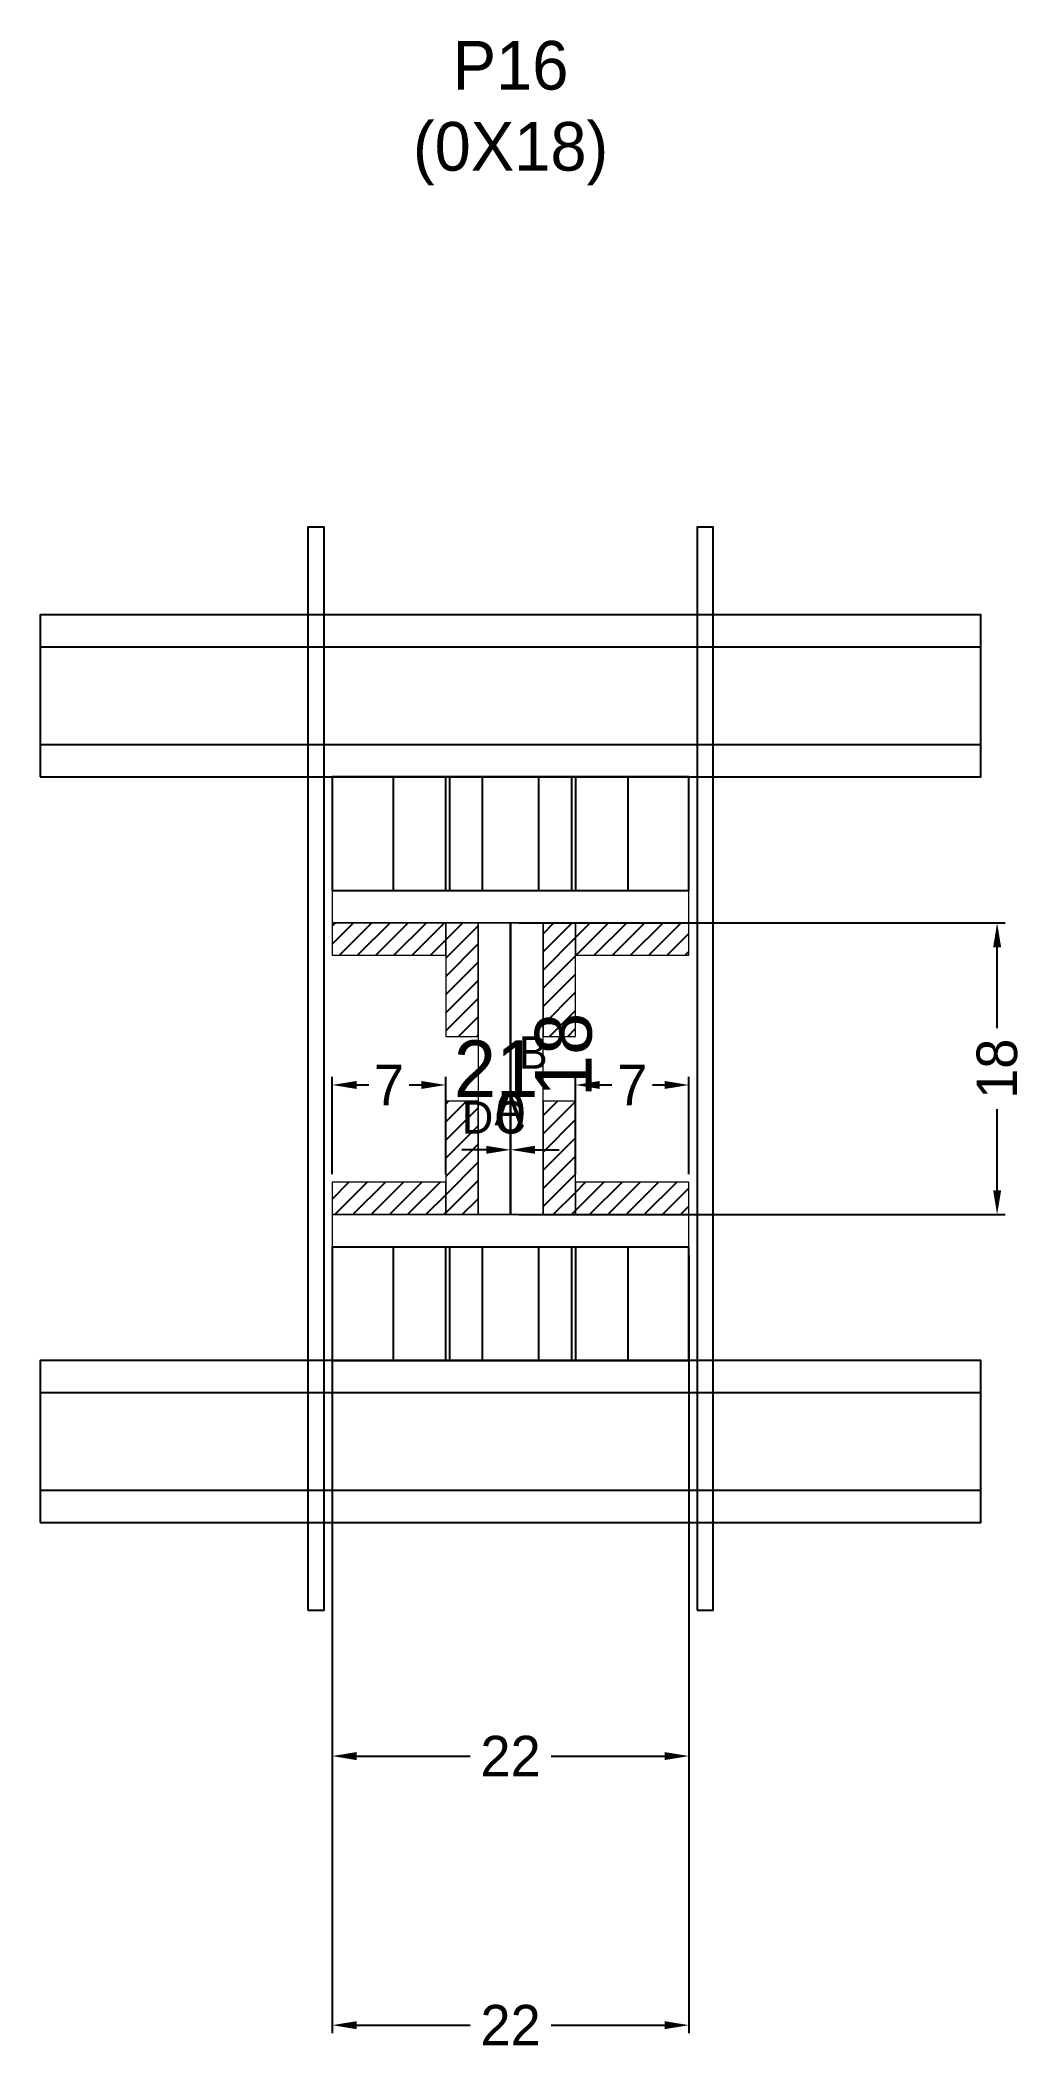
# Model space of a CAD drawing. Header units: centimetres. Extents: x -58 to 63, y 19 to 267.
import ezdxf

# ---------------------------------------------------------------- set-up
doc = ezdxf.new("R2010")
doc.units = ezdxf.units.CM
for name, color, linetype in [('CHAPA', 140, 'Continuous'), ('COTA', 241, 'Continuous'), ('Hachura', 251, 'Continuous'), ('Madeira', 30, 'Continuous'), ('NOMENCLATURA', 7, 'Continuous'), ('Painéis', 200, 'Continuous'), ('Perfil Metálico', 150, 'Continuous'), ('SARRAFO', 251, 'Continuous'), ('TEXTO_GERAL', 7, 'Continuous')]:
    doc.layers.add(name, color=color, linetype=linetype)
doc.dimstyles.new('cotax2', dxfattribs={"dimtxt": 2.5, "dimasz": 1.5, "dimexe": 0.5, "dimexo": 0.5, "dimgap": 0.5, "dimtad": 1, "dimcen": 2.5, "dimazin": 3, "dimtfac": 1, "dimtmove": 0, "dimatfit": 3})
pattern_1 = [(45, (0, 0), (-1.122532, 1.122532), [])]

# ---------------------------------------------------------------- blocks, each defined once
blk = doc.blocks.new('_CLOSEDFILLED')
at = {"color": 0, "linetype": 'BYBLOCK'}
blk.add_solid([(-1, 0.164), (0, 0), (-1, -0.164)], dxfattribs=at)
blk = doc.blocks.new('*D1')
for p, q in [((-22, 117), (-22, 21)), ((22, 117), (22, 21)), ((-19, 22), (-5, 22)), ((5, 22), (19, 22))]:
    blk.add_line(p, q)
at = {"layer": 'Defpoints'}
for p in [(-22, 118), (22, 118), (-22, 22)]:
    blk.add_point(p, dxfattribs=at)
at = {"layer": 'COTA', "xscale": 3, "yscale": 3, "rotation": 180}
blk.add_blockref('_CLOSEDFILLED', (-22, 22), dxfattribs=at)
at = {"layer": 'COTA', "xscale": 3, "yscale": 3}
blk.add_blockref('_CLOSEDFILLED', (22, 22), dxfattribs=at)
at = {"layer": 'COTA', "insert": (0, 22), "char_height": 5, "attachment_point": 5}
blk.add_mtext('22', dxfattribs=at)
blk = doc.blocks.new('*D2')
for p, q in [((-3, 130), (-6, 130)), ((0, 123), (0, 131)), ((0, 123), (0, 131)), ((0, 130), (0, 130)), ((3, 130), (6, 130))]:
    blk.add_line(p, q)
at = {"layer": 'Defpoints'}
for p in [(0, 130), (0, 122), (0, 122)]:
    blk.add_point(p, dxfattribs=at)
at = {"layer": 'COTA', "xscale": 3, "yscale": 3}
blk.add_blockref('_CLOSEDFILLED', (0, 130), dxfattribs=at)
at = {"layer": 'COTA', "xscale": 3, "yscale": 3, "rotation": 180}
blk.add_blockref('_CLOSEDFILLED', (0, 130), dxfattribs=at)
at = {"layer": 'COTA', "insert": (0, 134.5), "char_height": 5, "attachment_point": 5}
blk.add_mtext('0', dxfattribs=at)
blk = doc.blocks.new('*D3')
for p, q in [((1, 158), (61, 158)), ((60, 145), (60, 155)), ((60, 125), (60, 135)), ((1, 122), (61, 122))]:
    blk.add_line(p, q)
at = {"layer": 'Defpoints'}
for p in [(0, 158), (0, 122), (60, 122)]:
    blk.add_point(p, dxfattribs=at)
at = {"layer": 'COTA', "xscale": 3, "yscale": 3}
for p, rotation in [((60, 158), 90), ((60, 122), -90.00000000000001)]:
    blk.add_blockref('_CLOSEDFILLED', p, dxfattribs=dict(at, rotation=rotation))
at = {"layer": 'COTA', "insert": (60, 140), "char_height": 5, "attachment_point": 5, "rotation": 90}
blk.add_mtext('18', dxfattribs=at)
blk = doc.blocks.new('*D4')
for p, q in [((-22, 127), (-22, 139)), ((-8, 127), (-8, 139)), ((-19, 138), (-17.5, 138)), ((-12.5, 138), (-11, 138))]:
    blk.add_line(p, q)
at = {"layer": 'Defpoints'}
for p in [(-22, 138), (-22, 126), (-8, 126)]:
    blk.add_point(p, dxfattribs=at)
at = {"layer": 'COTA', "xscale": 3, "yscale": 3, "rotation": 180}
blk.add_blockref('_CLOSEDFILLED', (-22, 138), dxfattribs=at)
at = {"layer": 'COTA', "xscale": 3, "yscale": 3}
blk.add_blockref('_CLOSEDFILLED', (-8, 138), dxfattribs=at)
at = {"layer": 'COTA', "insert": (-15, 138), "char_height": 5, "attachment_point": 5}
blk.add_mtext('7', dxfattribs=at)
blk = doc.blocks.new('*D5')
for p, q in [((8, 127), (8, 139)), ((22, 127), (22, 139)), ((11, 138), (12.5, 138)), ((17.5, 138), (19, 138))]:
    blk.add_line(p, q)
at = {"layer": 'Defpoints'}
for p in [(8, 138), (8, 126), (22, 126)]:
    blk.add_point(p, dxfattribs=at)
at = {"layer": 'COTA', "xscale": 3, "yscale": 3, "rotation": 180}
blk.add_blockref('_CLOSEDFILLED', (8, 138), dxfattribs=at)
at = {"layer": 'COTA', "xscale": 3, "yscale": 3}
blk.add_blockref('_CLOSEDFILLED', (22, 138), dxfattribs=at)
at = {"layer": 'COTA', "insert": (15, 138), "char_height": 5, "attachment_point": 5}
blk.add_mtext('7', dxfattribs=at)
blk = doc.blocks.new('*D6')
for p, q in [((-22, 84.2), (-22, 54.2)), ((22, 84.2), (22, 54.2)), ((-19, 55.2), (-5, 55.2)), ((5, 55.2), (19, 55.2))]:
    blk.add_line(p, q)
at = {"layer": 'Defpoints'}
for p in [(-22, 85.2), (22, 85.2), (-22, 55.2)]:
    blk.add_point(p, dxfattribs=at)
at = {"layer": 'COTA', "xscale": 3, "yscale": 3, "rotation": 180}
blk.add_blockref('_CLOSEDFILLED', (-22, 55.2), dxfattribs=at)
at = {"layer": 'COTA', "xscale": 3, "yscale": 3}
blk.add_blockref('_CLOSEDFILLED', (22, 55.2), dxfattribs=at)
at = {"layer": 'COTA', "insert": (0, 55.2), "char_height": 5, "attachment_point": 5}
blk.add_mtext('22', dxfattribs=at)

msp = doc.modelspace()

# ---------------------------------------------------------------- hatches: boundary and pattern name
at = {"layer": 'Hachura'}
h = msp.add_hatch(dxfattribs=at)
h.set_pattern_fill('ANSI31')
h.set_pattern_definition(pattern_1)
h.paths.add_polyline_path([(-22, 154), (-8, 154), (-8, 158), (-22, 158)])
h = msp.add_hatch(dxfattribs=at)
h.set_pattern_fill('ANSI31')
h.set_pattern_definition(pattern_1)
h.paths.add_polyline_path([(-8, 144), (-4, 144), (-4, 158), (-8, 158)])
h = msp.add_hatch(dxfattribs=at)
h.set_pattern_fill('ANSI31')
h.set_pattern_definition(pattern_1)
h.paths.add_polyline_path([(4, 144), (8, 144), (8, 158), (4, 158)])
h = msp.add_hatch(dxfattribs=at)
h.set_pattern_fill('ANSI31')
h.set_pattern_definition(pattern_1)
h.paths.add_polyline_path([(8, 154), (22, 154), (22, 158), (8, 158)])
h = msp.add_hatch(dxfattribs=at)
h.set_pattern_fill('ANSI31')
h.set_pattern_definition(pattern_1)
h.paths.add_polyline_path([(-8, 122), (-4, 122), (-4, 136), (-8, 136)])
h = msp.add_hatch(dxfattribs=at)
h.set_pattern_fill('ANSI31')
h.set_pattern_definition(pattern_1)
h.paths.add_polyline_path([(4, 122), (8, 122), (8, 136), (4, 136)])
h = msp.add_hatch(dxfattribs=at)
h.set_pattern_fill('ANSI31')
h.set_pattern_definition(pattern_1)
h.paths.add_polyline_path([(-22, 122), (-8, 122), (-8, 126), (-22, 126)])
h = msp.add_hatch(dxfattribs=at)
h.set_pattern_fill('ANSI31')
h.set_pattern_definition(pattern_1)
h.paths.add_polyline_path([(8, 122), (22, 122), (22, 126), (8, 126)])

# ---------------------------------------------------------------- linework, layer by layer
at = {"layer": 'CHAPA', "lineweight": 18}
for points in [[(-22, 158), (22, 158), (22, 162), (-22, 162)], [(-22, 158), (22, 158), (22, 162), (-22, 162)], [(-4, 122), (0, 122), (0, 158), (-4, 158)], [(-4, 122), (0, 122), (0, 158), (-4, 158)], [(0, 122), (4, 122), (4, 158), (0, 158)], [(0, 122), (4, 122), (4, 158), (0, 158)], [(-22, 118), (22, 118), (22, 122), (-22, 122)], [(-22, 118), (22, 118), (22, 122), (-22, 122)]]:
    msp.add_lwpolyline(points, close=True, dxfattribs=at)
at = {"layer": 'Hachura'}
for points in [[(-25, 73.2), (-23, 73.2), (-23, 206.8), (-25, 206.8)], [(23, 73.2), (25, 73.2), (25, 206.8), (23, 206.8)]]:
    msp.add_lwpolyline(points, close=True, dxfattribs=at)
at = {"layer": 'Madeira', "color": 126}
for points in [[(-22, 162), (22, 162), (22, 176), (-22, 176)], [(-22, 162), (-8, 162), (-8, 176), (-22, 176)], [(-14.5, 162), (-7.5, 162), (-7.5, 176), (-14.5, 176)], [(-3.5, 162), (3.5, 162), (3.5, 176), (-3.5, 176)], [(7.5, 162), (14.5, 162), (14.5, 176), (7.5, 176)], [(8, 162), (22, 162), (22, 176), (8, 176)], [(-22, 104), (22, 104), (22, 118), (-22, 118)], [(-22, 104), (-8, 104), (-8, 118), (-22, 118)], [(-14.5, 104), (-7.5, 104), (-7.5, 118), (-14.5, 118)], [(-3.5, 104), (3.5, 104), (3.5, 118), (-3.5, 118)], [(7.5, 104), (14.5, 104), (14.5, 118), (7.5, 118)], [(8, 104), (22, 104), (22, 118), (8, 118)]]:
    msp.add_lwpolyline(points, close=True, dxfattribs=at)
at = {"layer": 'Painéis'}
msp.add_lwpolyline([(0, 122), (0, 122), (0, 158), (0, 158)], close=True, dxfattribs=at)
at = {"layer": 'Perfil Metálico', "color": 224}
for points in [[(-58, 176), (58, 176), (58, 196), (-58, 196)], [(-58, 180), (58, 180), (58, 192), (-58, 192)], [(-58, 84), (58, 84), (58, 104), (-58, 104)], [(-58, 88), (58, 88), (58, 100), (-58, 100)]]:
    msp.add_lwpolyline(points, close=True, dxfattribs=at)
at = {"layer": 'SARRAFO', "color": 251, "lineweight": 13}
for points in [[(-22, 154), (-8, 154), (-8, 158), (-22, 158)], [(-8, 144), (-4, 144), (-4, 158), (-8, 158)], [(4, 144), (8, 144), (8, 158), (4, 158)], [(8, 154), (22, 154), (22, 158), (8, 158)], [(-8, 122), (-4, 122), (-4, 136), (-8, 136)], [(4, 122), (8, 122), (8, 136), (4, 136)], [(-22, 122), (-8, 122), (-8, 126), (-22, 126)], [(8, 122), (22, 122), (22, 126), (8, 126)]]:
    msp.add_lwpolyline(points, close=True, dxfattribs=at)

# ---------------------------------------------------------------- texts
at = {"layer": 'COTA'}
msp.add_text('18', height=7, rotation=90, dxfattribs=at).set_placement((10, 136.5))
msp.add_text('21', height=7, dxfattribs=at).set_placement((-7, 136.5))
at = {"layer": 'NOMENCLATURA', "insert": (0, 249), "char_height": 6, "attachment_point": 8}
msp.add_mtext('P16\\P(0X18)', dxfattribs=at)
at = {"layer": 'TEXTO_GERAL'}
for s, p in [('B', (1, 140)), ('A', (-2, 133)), ('D', (-6, 132)), ('C', (-2, 132))]:
    msp.add_text(s, height=4, dxfattribs=at).set_placement(p)

# ---------------------------------------------------------------- dimensions: what is measured, and where the dimension line sits
at = {"layer": 'COTA'}
dim = msp.add_linear_dim(base=(60, 122), p1=(0, 122), p2=(0, 158), angle=90, dimstyle='cotax2', dxfattribs=at)
dim.commit()
dim.dimension.update_dxf_attribs({"geometry": '*D3', "text_midpoint": (60, 140)})
for base, p1, p2, picture, middle in [((-22, 138), (-22, 126), (-8, 126), '*D4', (-15, 138)), ((8, 138), (8, 126), (22, 126), '*D5', (15, 138)), ((0, 130), (0, 122), (0, 122), '*D2', (0, 134.5)), ((-22, 22), (-22, 118), (22, 118), '*D1', (0, 22)), ((-22, 55.2), (-22, 85.2), (22, 85.2), '*D6', (0, 55.2))]:
    dim = msp.add_linear_dim(base=base, p1=p1, p2=p2, dimstyle='cotax2', dxfattribs=at)
    dim.commit()
    dim.dimension.update_dxf_attribs({"geometry": picture, "text_midpoint": middle})

doc.saveas('drawing.dxf')
